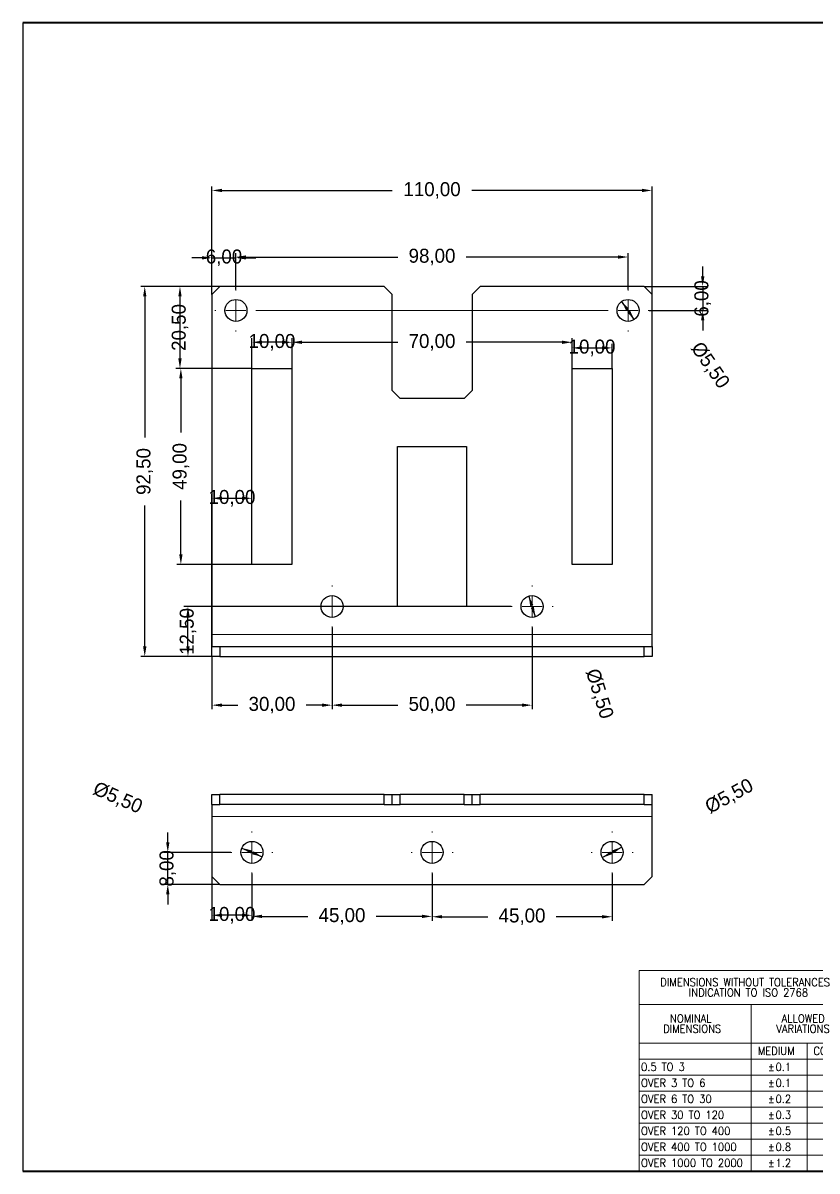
# Model space of a CAD drawing. Header units: millimetres. Extents: x 15 to 603, y 5 to 292.
# Drawn here: x 15 to 213.5, y 5 to 292 of the extents above; entities that cross this region are included whole.
import ezdxf

# ---------------------------------------------------------------- set-up
doc = ezdxf.new("R2010")
doc.units = ezdxf.units.MM
doc.header["$PDSIZE"] = -1
doc.layers.get('0').update_dxf_attribs({"true_color": 0xffffff})
doc.layers.get('Defpoints').update_dxf_attribs({"true_color": 0xffffff})
doc.styles.add('textstyle24', font='standard')
doc.styles.add('textstyle25', font='standard')
doc.styles.add('textstyle26', font='standard')
doc.styles.add('textstyle27', font='standard')
doc.styles.add('textstyle28', font='standard')
doc.styles.add('textstyle29', font='standard')
doc.styles.add('textstyle30', font='standard')
doc.styles.add('textstyle31', font='standard')
doc.styles.add('textstyle32', font='standard')
doc.styles.add('textstyle33', font='standard')
doc.styles.add('textstyle34', font='standard')
doc.styles.add('textstyle35', font='standard')
doc.styles.add('textstyle36', font='standard')
doc.styles.add('textstyle37', font='standard')
doc.styles.add('textstyle38', font='standard')
doc.styles.add('textstyle39', font='standard')
doc.styles.add('textstyle40', font='standard')
doc.styles.add('textstyle41', font='standard')
doc.styles.add('textstyle42', font='standard')
doc.styles.add('textstyle43', font='standard')
doc.styles.add('textstyle44', font='standard')
doc.styles.add('textstyle45', font='standard')
doc.styles.add('textstyle46', font='standard')
doc.styles.add('textstyle47', font='standard')
doc.styles.add('textstyle48', font='standard')
doc.styles.add('textstyle49', font='standard')
doc.styles.add('textstyle50', font='standard')
doc.styles.add('textstyle51', font='standard')
doc.styles.add('textstyle52', font='standard')
doc.styles.add('textstyle53', font='standard')
doc.styles.add('textstyle54', font='standard')
doc.styles.add('textstyle55', font='standard')
doc.styles.add('textstyle56', font='standard')
doc.styles.add('textstyle57', font='standard')
doc.styles.add('textstyle58', font='standard')
doc.styles.add('textstyle59', font='standard')
doc.styles.add('textstyle60', font='standard')
doc.styles.add('textstyle61', font='standard')
doc.styles.add('textstyle62', font='standard')
doc.styles.add('textstyle63', font='standard')
doc.styles.add('textstyle64', font='standard')
doc.styles.add('textstyle65', font='standard')
doc.styles.add('textstyle66', font='standard')
doc.dimstyles.new('QCADDimStyle', dxfattribs={"dimtxt": 3.5, "dimasz": 2.5, "dimexe": 1, "dimexo": 0, "dimgap": 1.524, "dimtad": 1, "dimtoh": 1, "dimdec": 4, "dimzin": 0, "dimdsep": 46, "dimtxsty": 'Standard', "dimcen": 0.09, "dimadec": 0, "dimazin": 0, "dimtfac": 1, "dimtdec": 4, "dimtofl": 0, "dimtmove": 0, "dimatfit": 3, "dimfxl": 1, "dimtolj": 1, "dimtzin": 0, "dimarcsym": 0})

# ---------------------------------------------------------------- blocks, each defined once
blk = doc.blocks.new('SW_TABLEANNOTATION_0')
at = {"color": 0, "linetype": 'Continuous', "lineweight": 0}
for p, q in [((0, 0), (0, -50.13)), ((56, 0), (0, 0)), ((56, -50.13), (56, 0)), ((0, -8.5), (56, -8.5)), ((28, -8.5), (28, -50.13)), ((0, -18.12), (56, -18.12)), ((42, -18.12), (42, -50.13)), ((0, -22.13), (56, -22.13)), ((0, -26.13), (56, -26.13)), ((0, -30.13), (56, -30.13)), ((0, -34.12), (56, -34.12)), ((0, -38.13), (56, -38.13)), ((0, -42.13), (56, -42.13)), ((0, -46.13), (56, -46.13)), ((0, -50.13), (56, -50.13))]:
    blk.add_line(p, q, dxfattribs=at)
at = {"color": 0, "linetype": 'Continuous', "lineweight": 0, "char_height": 2, "attachment_point": 1}
for s, insert, style in [('DIMENSIONS WITHOUT TOLERANCES', (5.31, -1.92), 'textstyle24'), ('INDICATION TO ISO 2768', (12.42, -4.51), 'textstyle25'), ('NOMINAL', (7.74, -10.99), 'textstyle26'), ('ALLOWED', (35.64, -10.99), 'textstyle28'), ('DIMENSIONS', (6.01, -13.57), 'textstyle27'), ('VARIATIONS', (34.3, -13.57), 'textstyle29'), ('MEDIUM', (29.67, -19.09), 'textstyle30'), ('COARSE', (43.58, -19.09), 'textstyle31'), ('0.5 TO 3', (0.5, -23.09), 'textstyle32'), ('%%p', (32.2, -23.09), 'textstyle33'), ('0.1', (34.11, -23.09), 'textstyle34'), ('%%p', (46.2, -23.09), 'textstyle35'), ('0.2', (48.11, -23.09), 'textstyle36'), ('OVER 3 TO 6', (0.5, -27.09), 'textstyle37'), ('%%p', (32.2, -27.09), 'textstyle38'), ('0.1', (34.11, -27.09), 'textstyle39'), ('%%p', (46.2, -27.09), 'textstyle40'), ('0.3', (48.11, -27.09), 'textstyle41'), ('OVER 6 TO 30', (0.5, -31.09), 'textstyle42'), ('%%p', (32.2, -31.09), 'textstyle43'), ('0.2', (34.11, -31.09), 'textstyle44'), ('%%p', (46.2, -31.09), 'textstyle45'), ('0.5', (48.11, -31.09), 'textstyle46'), ('OVER 30 TO 120', (0.5, -35.09), 'textstyle47'), ('%%p', (32.2, -35.09), 'textstyle48'), ('0.3', (34.11, -35.09), 'textstyle49'), ('%%p', (46.2, -35.09), 'textstyle50'), ('0.8', (48.11, -35.09), 'textstyle51'), ('OVER 120 TO 400', (0.5, -39.09), 'textstyle52'), ('%%p', (32.2, -39.09), 'textstyle53'), ('0.5', (34.11, -39.09), 'textstyle54'), ('%%p', (46.2, -39.09), 'textstyle55'), ('1.2', (48.11, -39.09), 'textstyle56'), ('OVER 400 TO 1000', (0.5, -43.09), 'textstyle57'), ('%%p', (32.2, -43.09), 'textstyle58'), ('0.8', (34.11, -43.09), 'textstyle59'), ('%%p', (47.31, -43.09), 'textstyle60'), ('2', (49.21, -43.09), 'textstyle61'), ('OVER 1000 TO 2000', (0.5, -47.09), 'textstyle62'), ('%%p', (32.2, -47.09), 'textstyle63'), ('1.2', (34.11, -47.09), 'textstyle64'), ('%%p', (47.31, -47.09), 'textstyle65'), ('3', (49.21, -47.09), 'textstyle66')]:
    blk.add_mtext(s, dxfattribs=dict(at, insert=insert, style=style))
blk = doc.blocks.new('*D35')
at = {"color": 0, "linetype": 'Continuous', "lineweight": -2}
for p, q in [((64.25, 226.13), (44.44, 226.13)), ((45.44, 223.63), (45.44, 188.41)), ((45.44, 136.13), (45.44, 171.36)), ((64.25, 133.63), (44.44, 133.63))]:
    blk.add_line(p, q, dxfattribs=at)
at = {"color": 0}
for points in [[(45.86, 223.63), (45.03, 223.63), (45.44, 226.13)], [(45.03, 136.13), (45.86, 136.13), (45.44, 133.63)]]:
    blk.add_solid(points, dxfattribs=at)
at = {"layer": 'Defpoints', "color": 0}
for p in [(45.44, 226.13), (64.25, 226.13), (64.25, 133.63)]:
    blk.add_point(p, dxfattribs=at)
at = {"color": 0, "lineweight": 0, "insert": (45.44, 179.88), "char_height": 3.5, "attachment_point": 5, "rotation": 90}
blk.add_mtext('92,50', dxfattribs=at)
blk = doc.blocks.new('*D36')
at = {"color": 0, "linetype": 'Continuous', "lineweight": -2}
for p, q in [((62.25, 224.13), (62.25, 251.13)), ((64.75, 250.13), (107.31, 250.13)), ((169.75, 250.13), (127.19, 250.13)), ((172.25, 224.13), (172.25, 251.13))]:
    blk.add_line(p, q, dxfattribs=at)
at = {"color": 0}
for points in [[(64.75, 250.55), (64.75, 249.72), (62.25, 250.13)], [(169.75, 249.72), (169.75, 250.55), (172.25, 250.13)]]:
    blk.add_solid(points, dxfattribs=at)
at = {"layer": 'Defpoints', "color": 0}
for p in [(172.25, 250.13), (62.25, 224.13), (172.25, 224.13)]:
    blk.add_point(p, dxfattribs=at)
at = {"color": 0, "lineweight": 0, "insert": (117.25, 250.13), "char_height": 3.5, "attachment_point": 5}
blk.add_mtext('110,00', dxfattribs=at)
blk = doc.blocks.new('*D37')
at = {"color": 0, "linetype": 'Continuous', "lineweight": -2}
for p, q in [((64.25, 226.13), (53.25, 226.13)), ((54.25, 223.63), (54.25, 208.13)), ((72.25, 205.63), (53.25, 205.63))]:
    blk.add_line(p, q, dxfattribs=at)
at = {"color": 0}
for points in [[(54.66, 223.63), (53.83, 223.63), (54.25, 226.13)], [(53.83, 208.13), (54.66, 208.13), (54.25, 205.63)]]:
    blk.add_solid(points, dxfattribs=at)
at = {"layer": 'Defpoints', "color": 0}
for p in [(64.25, 226.13), (54.25, 205.63), (72.25, 205.63)]:
    blk.add_point(p, dxfattribs=at)
at = {"color": 0, "lineweight": 0, "insert": (54.25, 215.88), "char_height": 3.5, "attachment_point": 5, "rotation": 90}
blk.add_mtext('20,50', dxfattribs=at)
blk = doc.blocks.new('*D38')
at = {"color": 0, "linetype": 'Continuous', "lineweight": -2}
for p, q in [((72.25, 205.63), (53.47, 205.63)), ((54.47, 203.13), (54.47, 189.66)), ((54.47, 159.13), (54.47, 172.61)), ((72.25, 156.63), (53.47, 156.63))]:
    blk.add_line(p, q, dxfattribs=at)
at = {"color": 0}
for points in [[(54.89, 203.13), (54.06, 203.13), (54.47, 205.63)], [(54.06, 159.13), (54.89, 159.13), (54.47, 156.63)]]:
    blk.add_solid(points, dxfattribs=at)
at = {"layer": 'Defpoints', "color": 0}
for p in [(54.47, 205.63), (72.25, 205.63), (72.25, 156.63)]:
    blk.add_point(p, dxfattribs=at)
at = {"color": 0, "lineweight": 0, "insert": (54.47, 181.13), "char_height": 3.5, "attachment_point": 5, "rotation": 90}
blk.add_mtext('49,00', dxfattribs=at)
blk = doc.blocks.new('*D39')
at = {"color": 0, "linetype": 'Continuous', "lineweight": -2}
for p, q in [((59.75, 233.29), (57.25, 233.29)), ((62.25, 224.13), (62.25, 234.29)), ((62.25, 233.29), (68.25, 233.29)), ((68.25, 225.38), (68.25, 234.29)), ((70.75, 233.29), (73.25, 233.29))]:
    blk.add_line(p, q, dxfattribs=at)
at = {"color": 0}
for points in [[(59.75, 232.87), (59.75, 233.7), (62.25, 233.29)], [(70.75, 233.7), (70.75, 232.87), (68.25, 233.29)]]:
    blk.add_solid(points, dxfattribs=at)
at = {"layer": 'Defpoints', "color": 0}
for p in [(68.25, 233.29), (62.25, 224.13), (68.25, 225.38)]:
    blk.add_point(p, dxfattribs=at)
at = {"color": 0, "lineweight": 0, "insert": (65.25, 233.29), "char_height": 3.5, "attachment_point": 5}
blk.add_mtext('6,00', dxfattribs=at)
blk = doc.blocks.new('*D40')
at = {"color": 0, "linetype": 'Continuous', "lineweight": -2}
for p, q in [((62.25, 133.63), (62.25, 174.18)), ((64.75, 173.18), (69.75, 173.18)), ((72.25, 156.63), (72.25, 174.18))]:
    blk.add_line(p, q, dxfattribs=at)
at = {"color": 0}
for points in [[(64.75, 173.6), (64.75, 172.77), (62.25, 173.18)], [(69.75, 172.77), (69.75, 173.6), (72.25, 173.18)]]:
    blk.add_solid(points, dxfattribs=at)
at = {"layer": 'Defpoints', "color": 0}
for p in [(72.25, 173.18), (72.25, 156.63), (62.25, 133.63)]:
    blk.add_point(p, dxfattribs=at)
at = {"color": 0, "lineweight": 0, "insert": (67.25, 173.18), "char_height": 3.5, "attachment_point": 5}
blk.add_mtext('10,00', dxfattribs=at)
blk = doc.blocks.new('*D41')
at = {"color": 0, "linetype": 'Continuous', "lineweight": -2}
for p, q in [((72.25, 205.63), (72.25, 213.17)), ((82.25, 205.63), (82.25, 213.17)), ((79.75, 212.17), (74.75, 212.17))]:
    blk.add_line(p, q, dxfattribs=at)
at = {"color": 0}
for points in [[(74.75, 212.59), (74.75, 211.76), (72.25, 212.17)], [(79.75, 211.76), (79.75, 212.59), (82.25, 212.17)]]:
    blk.add_solid(points, dxfattribs=at)
at = {"layer": 'Defpoints', "color": 0}
for p in [(72.25, 212.17), (72.25, 205.63), (82.25, 205.63)]:
    blk.add_point(p, dxfattribs=at)
at = {"color": 0, "lineweight": 0, "insert": (77.25, 212.17), "char_height": 3.5, "attachment_point": 5}
blk.add_mtext('10,00', dxfattribs=at)
blk = doc.blocks.new('*D42')
at = {"color": 0, "linetype": 'Continuous', "lineweight": -2}
for p, q in [((92.25, 140.88), (92.25, 120.46)), ((62.25, 133.63), (62.25, 120.46)), ((64.75, 121.46), (68.72, 121.46)), ((89.75, 121.46), (85.77, 121.46))]:
    blk.add_line(p, q, dxfattribs=at)
at = {"color": 0}
for points in [[(64.75, 121.88), (64.75, 121.04), (62.25, 121.46)], [(89.75, 121.04), (89.75, 121.88), (92.25, 121.46)]]:
    blk.add_solid(points, dxfattribs=at)
at = {"layer": 'Defpoints', "color": 0}
for p in [(92.25, 140.88), (62.25, 133.63), (92.25, 121.46)]:
    blk.add_point(p, dxfattribs=at)
at = {"color": 0, "lineweight": 0, "insert": (77.25, 121.46), "char_height": 3.5, "attachment_point": 5}
blk.add_mtext('30,00', dxfattribs=at)
blk = doc.blocks.new('*D43')
at = {"color": 0, "linetype": 'Continuous', "lineweight": -2}
for p, q in [((92.25, 140.88), (92.25, 120.46)), ((142.25, 140.88), (142.25, 120.46)), ((94.75, 121.46), (108.72, 121.46)), ((139.75, 121.46), (125.77, 121.46))]:
    blk.add_line(p, q, dxfattribs=at)
at = {"color": 0}
for points in [[(94.75, 121.88), (94.75, 121.04), (92.25, 121.46)], [(139.75, 121.04), (139.75, 121.88), (142.25, 121.46)]]:
    blk.add_solid(points, dxfattribs=at)
at = {"layer": 'Defpoints', "color": 0}
for p in [(92.25, 140.88), (142.25, 140.88), (142.25, 121.46)]:
    blk.add_point(p, dxfattribs=at)
at = {"color": 0, "lineweight": 0, "insert": (117.25, 121.46), "char_height": 3.5, "attachment_point": 5}
blk.add_mtext('50,00', dxfattribs=at)
blk = doc.blocks.new('*D44')
at = {"color": 0, "linetype": 'Continuous', "lineweight": -2}
for p, q in [((137, 146.13), (55.25, 146.13)), ((56.25, 136.13), (56.25, 143.63)), ((64.25, 133.63), (55.25, 133.63))]:
    blk.add_line(p, q, dxfattribs=at)
at = {"color": 0}
for points in [[(56.66, 143.63), (55.83, 143.63), (56.25, 146.13)], [(55.83, 136.13), (56.66, 136.13), (56.25, 133.63)]]:
    blk.add_solid(points, dxfattribs=at)
at = {"layer": 'Defpoints', "color": 0}
for p in [(56.25, 146.13), (137, 146.13), (64.25, 133.63)]:
    blk.add_point(p, dxfattribs=at)
at = {"color": 0, "lineweight": 0, "insert": (56.25, 139.88), "char_height": 3.5, "attachment_point": 5, "rotation": 90}
blk.add_mtext('12,50', dxfattribs=at)
blk = doc.blocks.new('*D45')
at = {"color": 0, "linetype": 'Continuous', "lineweight": -2}
for p, q in [((68.25, 225.38), (68.25, 234.49)), ((70.75, 233.49), (108.72, 233.49)), ((163.75, 233.49), (125.77, 233.49)), ((166.25, 225.38), (166.25, 234.49))]:
    blk.add_line(p, q, dxfattribs=at)
at = {"color": 0}
for points in [[(70.75, 233.9), (70.75, 233.07), (68.25, 233.49)], [(163.75, 233.07), (163.75, 233.9), (166.25, 233.49)]]:
    blk.add_solid(points, dxfattribs=at)
at = {"layer": 'Defpoints', "color": 0}
for p in [(166.25, 233.49), (68.25, 225.38), (166.25, 225.38)]:
    blk.add_point(p, dxfattribs=at)
at = {"color": 0, "lineweight": 0, "insert": (117.25, 233.49), "char_height": 3.5, "attachment_point": 5}
blk.add_mtext('98,00', dxfattribs=at)
blk = doc.blocks.new('*D46')
at = {"color": 0, "linetype": 'Continuous', "lineweight": -2}
for p, q in [((143.08, 143.51), (141.42, 148.75)), ((142.17, 146.37), (142.32, 145.89))]:
    blk.add_line(p, q, dxfattribs=at)
at = {"color": 0}
for points in [[(142.57, 146.5), (141.78, 146.24), (141.42, 148.75)], [(141.93, 145.77), (142.72, 146.02), (143.08, 143.51)]]:
    blk.add_solid(points, dxfattribs=at)
at = {"layer": 'Defpoints', "color": 0}
for p in [(141.42, 148.75), (143.08, 143.51)]:
    blk.add_point(p, dxfattribs=at)
at = {"color": 0, "lineweight": 0, "insert": (158.93, 124.26), "char_height": 3.5, "attachment_point": 5, "rotation": 287.5529}
blk.add_mtext('%%c5,50', dxfattribs=at)
blk = doc.blocks.new('*D47')
at = {"color": 0, "linetype": 'Continuous', "lineweight": -2}
for p, q in [((184.9, 228.63), (184.9, 231.13)), ((170.25, 226.13), (185.9, 226.13)), ((184.9, 226.13), (184.9, 220.13)), ((171.5, 220.13), (185.9, 220.13)), ((184.9, 217.63), (184.9, 215.13))]:
    blk.add_line(p, q, dxfattribs=at)
at = {"color": 0}
for points in [[(184.49, 228.63), (185.32, 228.63), (184.9, 226.13)], [(185.32, 217.63), (184.49, 217.63), (184.9, 220.13)]]:
    blk.add_solid(points, dxfattribs=at)
at = {"layer": 'Defpoints', "color": 0}
for p in [(170.25, 226.13), (171.5, 220.13), (184.9, 220.13)]:
    blk.add_point(p, dxfattribs=at)
at = {"color": 0, "lineweight": 0, "insert": (184.9, 223.13), "char_height": 3.5, "attachment_point": 5, "rotation": 90}
blk.add_mtext('6,00', dxfattribs=at)
blk = doc.blocks.new('*D48')
at = {"color": 0, "linetype": 'Continuous', "lineweight": -2}
for p, q in [((167.81, 217.87), (164.68, 222.39)), ((166.11, 220.34), (166.39, 219.93))]:
    blk.add_line(p, q, dxfattribs=at)
at = {"color": 0}
for points in [[(166.45, 220.57), (165.76, 220.1), (164.68, 222.39)], [(166.05, 219.69), (166.73, 220.16), (167.81, 217.87)]]:
    blk.add_solid(points, dxfattribs=at)
at = {"layer": 'Defpoints', "color": 0}
for p in [(164.68, 222.39), (167.81, 217.87)]:
    blk.add_point(p, dxfattribs=at)
at = {"color": 0, "lineweight": 0, "insert": (186.64, 206.33), "char_height": 3.5, "attachment_point": 5, "rotation": 304.735}
blk.add_mtext('%%c5,50', dxfattribs=at)
blk = doc.blocks.new('*D49')
at = {"color": 0, "linetype": 'Continuous', "lineweight": -2}
for p, q in [((152.25, 205.63), (152.25, 211.77)), ((154.75, 210.77), (159.75, 210.77)), ((162.25, 205.63), (162.25, 211.77))]:
    blk.add_line(p, q, dxfattribs=at)
at = {"color": 0}
for points in [[(154.75, 211.18), (154.75, 210.35), (152.25, 210.77)], [(159.75, 210.35), (159.75, 211.18), (162.25, 210.77)]]:
    blk.add_solid(points, dxfattribs=at)
at = {"layer": 'Defpoints', "color": 0}
for p in [(162.25, 210.77), (152.25, 205.63), (162.25, 205.63)]:
    blk.add_point(p, dxfattribs=at)
at = {"color": 0, "lineweight": 0, "insert": (157.25, 210.77), "char_height": 3.5, "attachment_point": 5}
blk.add_mtext('10,00', dxfattribs=at)
blk = doc.blocks.new('*D50')
at = {"color": 0, "linetype": 'Continuous', "lineweight": -2}
for p, q in [((82.25, 205.63), (82.25, 213.17)), ((152.25, 205.63), (152.25, 213.17)), ((84.75, 212.17), (108.72, 212.17)), ((149.75, 212.17), (125.77, 212.17))]:
    blk.add_line(p, q, dxfattribs=at)
at = {"color": 0}
for points in [[(84.75, 212.59), (84.75, 211.76), (82.25, 212.17)], [(149.75, 211.76), (149.75, 212.59), (152.25, 212.17)]]:
    blk.add_solid(points, dxfattribs=at)
at = {"layer": 'Defpoints', "color": 0}
for p in [(82.25, 212.17), (82.25, 205.63), (152.25, 205.63)]:
    blk.add_point(p, dxfattribs=at)
at = {"color": 0, "lineweight": 0, "insert": (117.25, 212.17), "char_height": 3.5, "attachment_point": 5}
blk.add_mtext('70,00', dxfattribs=at)
blk = doc.blocks.new('SW_CENTERMARKSYMBOL_1')
at = {"color": 0, "linetype": 'Continuous', "lineweight": 0}
for p, q in [((0, 5), (0, 5.25)), ((-5, 0), (-5.25, 0)), ((0, 0), (-2.5, 0)), ((0, 0), (0, 2.5)), ((0, 0), (0, -2.5)), ((0, 0), (2.5, 0)), ((5, 0), (5.25, 0)), ((0, -5), (0, -5.25))]:
    blk.add_line(p, q, dxfattribs=at)
blk = doc.blocks.new('SW_CENTERMARKSYMBOL_2')
at = {"color": 0, "linetype": 'Continuous', "lineweight": 0}
for p, q in [((0, 5), (0, 5.25)), ((-5, 0), (-5.25, 0)), ((0, 0), (-2.5, 0)), ((0, 0), (0, 2.5)), ((0, 0), (0, -2.5)), ((0, 0), (2.5, 0)), ((5, 0), (5.25, 0)), ((0, -5), (0, -5.25))]:
    blk.add_line(p, q, dxfattribs=at)
blk = doc.blocks.new('SW_CENTERMARKSYMBOL_3')
at = {"color": 0, "linetype": 'Continuous', "lineweight": 0}
for p, q in [((0, 5), (0, 5.25)), ((-5, 0), (-5.25, 0)), ((0, 0), (-2.5, 0)), ((0, 0), (0, 2.5)), ((0, 0), (0, -2.5)), ((0, 0), (2.5, 0)), ((5, 0), (5.25, 0)), ((0, -5), (0, -5.25))]:
    blk.add_line(p, q, dxfattribs=at)
blk = doc.blocks.new('SW_CENTERMARKSYMBOL_4')
at = {"color": 0, "linetype": 'Continuous', "lineweight": 0}
for p, q in [((0, 5), (0, 5.25)), ((-5, 0), (-5.25, 0)), ((0, 0), (-2.5, 0)), ((0, 0), (0, 2.5)), ((0, 0), (0, -2.5)), ((0, 0), (2.5, 0)), ((5, 0), (5.25, 0)), ((0, -5), (0, -5.25))]:
    blk.add_line(p, q, dxfattribs=at)
blk = doc.blocks.new('SW_CENTERMARKSYMBOL_5')
at = {"color": 0, "linetype": 'Continuous', "lineweight": 0}
for p, q in [((-98, 5), (-98, 5.25)), ((0, 5), (0, 5.25)), ((-98, 0), (-98, 2.5)), ((-98, 0), (-95.5, 0)), ((-5, 0), (-93, 0)), ((0, 0), (-2.5, 0)), ((0, 0), (0, 2.5)), ((0, 0), (0, -2.5)), ((0, 0), (2.5, 0)), ((5, 0), (5.25, 0)), ((-103, 0), (-103.25, 0)), ((-98, 0), (-100.5, 0)), ((-98, 0), (-98, -2.5)), ((-98, -5), (-98, -5.25)), ((0, -5), (0, -5.25))]:
    blk.add_line(p, q, dxfattribs=at)
blk = doc.blocks.new('*D51')
at = {"color": 0, "linetype": 'Continuous', "lineweight": -2}
for p, q in [((72.25, 79.41), (72.25, 67.66)), ((117.25, 79.41), (117.25, 67.66)), ((74.75, 68.66), (86.22, 68.66)), ((114.75, 68.66), (103.27, 68.66))]:
    blk.add_line(p, q, dxfattribs=at)
at = {"color": 0}
for points in [[(74.75, 69.08), (74.75, 68.24), (72.25, 68.66)], [(114.75, 68.24), (114.75, 69.08), (117.25, 68.66)]]:
    blk.add_solid(points, dxfattribs=at)
at = {"layer": 'Defpoints', "color": 0}
for p in [(72.25, 79.41), (117.25, 79.41), (72.25, 68.66)]:
    blk.add_point(p, dxfattribs=at)
at = {"color": 0, "lineweight": 0, "insert": (94.75, 68.66), "char_height": 3.5, "attachment_point": 5}
blk.add_mtext('45,00', dxfattribs=at)
blk = doc.blocks.new('*D52')
at = {"color": 0, "linetype": 'Continuous', "lineweight": -2}
for p, q in [((117.25, 79.41), (117.25, 67.57)), ((162.25, 79.41), (162.25, 67.57)), ((119.75, 68.57), (131.22, 68.57)), ((159.75, 68.57), (148.27, 68.57))]:
    blk.add_line(p, q, dxfattribs=at)
at = {"color": 0}
for points in [[(119.75, 68.98), (119.75, 68.15), (117.25, 68.57)], [(159.75, 68.15), (159.75, 68.98), (162.25, 68.57)]]:
    blk.add_solid(points, dxfattribs=at)
at = {"layer": 'Defpoints', "color": 0}
for p in [(117.25, 79.41), (162.25, 79.41), (117.25, 68.57)]:
    blk.add_point(p, dxfattribs=at)
at = {"color": 0, "lineweight": 0, "insert": (139.75, 68.57), "char_height": 3.5, "attachment_point": 5}
blk.add_mtext('45,00', dxfattribs=at)
blk = doc.blocks.new('*D53')
at = {"color": 0, "linetype": 'Continuous', "lineweight": -2}
for p, q in [((51.2, 87.16), (51.2, 89.66)), ((67, 84.66), (50.2, 84.66)), ((51.2, 76.66), (51.2, 84.66)), ((64.25, 76.66), (50.2, 76.66)), ((51.2, 74.16), (51.2, 71.66))]:
    blk.add_line(p, q, dxfattribs=at)
at = {"color": 0}
for points in [[(50.78, 87.16), (51.61, 87.16), (51.2, 84.66)], [(51.61, 74.16), (50.78, 74.16), (51.2, 76.66)]]:
    blk.add_solid(points, dxfattribs=at)
at = {"layer": 'Defpoints', "color": 0}
for p in [(51.2, 84.66), (67, 84.66), (64.25, 76.66)]:
    blk.add_point(p, dxfattribs=at)
at = {"color": 0, "lineweight": 0, "insert": (51.2, 80.66), "char_height": 3.5, "attachment_point": 5, "rotation": 90}
blk.add_mtext('8,00', dxfattribs=at)
blk = doc.blocks.new('*D54')
at = {"color": 0, "linetype": 'Continuous', "lineweight": -2}
for p, q in [((69.72, 85.75), (74.77, 83.57)), ((72.48, 84.56), (72.02, 84.76))]:
    blk.add_line(p, q, dxfattribs=at)
at = {"color": 0}
for points in [[(72.18, 85.14), (71.85, 84.38), (69.72, 85.75)], [(72.31, 84.18), (72.64, 84.94), (74.77, 83.57)]]:
    blk.add_solid(points, dxfattribs=at)
at = {"layer": 'Defpoints', "color": 0}
for p in [(69.72, 85.75), (74.77, 83.57)]:
    blk.add_point(p, dxfattribs=at)
at = {"color": 0, "lineweight": 0, "insert": (38.63, 98.14), "char_height": 3.5, "attachment_point": 5, "rotation": 336.6695}
blk.add_mtext('%%c5,50', dxfattribs=at)
blk = doc.blocks.new('*D55')
at = {"color": 0, "linetype": 'Continuous', "lineweight": -2}
for p, q in [((62.25, 78.66), (62.25, 67.94)), ((72.25, 79.41), (72.25, 67.94)), ((69.75, 68.94), (64.75, 68.94))]:
    blk.add_line(p, q, dxfattribs=at)
at = {"color": 0}
for points in [[(64.75, 69.35), (64.75, 68.52), (62.25, 68.94)], [(69.75, 68.52), (69.75, 69.35), (72.25, 68.94)]]:
    blk.add_solid(points, dxfattribs=at)
at = {"layer": 'Defpoints', "color": 0}
for p in [(62.25, 78.66), (72.25, 79.41), (62.25, 68.94)]:
    blk.add_point(p, dxfattribs=at)
at = {"color": 0, "lineweight": 0, "insert": (67.25, 68.94), "char_height": 3.5, "attachment_point": 5}
blk.add_mtext('10,00', dxfattribs=at)
blk = doc.blocks.new('*D56')
at = {"color": 0, "linetype": 'Continuous', "lineweight": -2}
for p, q in [((164.67, 85.97), (159.83, 83.35)), ((162.03, 84.54), (162.47, 84.78))]:
    blk.add_line(p, q, dxfattribs=at)
at = {"color": 0}
for points in [[(161.83, 84.91), (162.23, 84.18), (159.83, 83.35)], [(162.67, 84.41), (162.27, 85.15), (164.67, 85.97)]]:
    blk.add_solid(points, dxfattribs=at)
at = {"layer": 'Defpoints', "color": 0}
for p in [(159.83, 83.35), (164.67, 85.97)]:
    blk.add_point(p, dxfattribs=at)
at = {"color": 0, "lineweight": 0, "insert": (191.62, 98.55), "char_height": 3.5, "attachment_point": 5, "rotation": 28.4101}
blk.add_mtext('%%c5,50', dxfattribs=at)
blk = doc.blocks.new('SW_CENTERMARKSYMBOL_6')
at = {"color": 0, "linetype": 'Continuous', "lineweight": 0}
for p, q in [((0, 5), (0, 5.25)), ((-5, 0), (-5.25, 0)), ((0, 0), (-2.5, 0)), ((0, 0), (0, 2.5)), ((0, 0), (0, -2.5)), ((0, 0), (2.5, 0)), ((5, 0), (5.25, 0)), ((0, -5), (0, -5.25))]:
    blk.add_line(p, q, dxfattribs=at)
blk = doc.blocks.new('SW_CENTERMARKSYMBOL_7')
at = {"color": 0, "linetype": 'Continuous', "lineweight": 0}
for p, q in [((0, 5), (0, 5.25)), ((-5, 0), (-5.25, 0)), ((0, 0), (-2.5, 0)), ((0, 0), (0, 2.5)), ((0, 0), (0, -2.5)), ((0, 0), (2.5, 0)), ((5, 0), (5.25, 0)), ((0, -5), (0, -5.25))]:
    blk.add_line(p, q, dxfattribs=at)
blk = doc.blocks.new('SW_CENTERMARKSYMBOL_8')
at = {"color": 0, "linetype": 'Continuous', "lineweight": 0}
for p, q in [((0, 5), (0, 5.25)), ((-5, 0), (-5.25, 0)), ((0, 0), (-2.5, 0)), ((0, 0), (0, 2.5)), ((0, 0), (0, -2.5)), ((0, 0), (2.5, 0)), ((5, 0), (5.25, 0)), ((0, -5), (0, -5.25))]:
    blk.add_line(p, q, dxfattribs=at)

msp = doc.modelspace()

# ---------------------------------------------------------------- linework, layer by layer
at = {"color": 7, "linetype": 'Continuous', "lineweight": 40, "true_color": 0xffffff}
for p, q in [((415, 292), (15, 292)), ((15, 5), (415, 5))]:
    msp.add_line(p, q, dxfattribs=at)
at = {"color": 7, "linetype": 'Continuous', "lineweight": 30, "true_color": 0xffffff}
for p, q in [((15, 292), (15, 5)), ((62.248, 224.132), (64.248, 226.132)), ((62.248, 224.132), (62.248, 139.132)), ((105.248, 226.132), (64.248, 226.132)), ((105.248, 226.132), (107.248, 224.132)), ((107.248, 200.132), (107.248, 224.132)), ((127.248, 224.132), (129.248, 226.132)), ((127.248, 224.132), (127.248, 200.132)), ((170.248, 226.132), (129.248, 226.132)), ((170.248, 226.132), (172.248, 224.132)), ((172.248, 139.132), (172.248, 224.132)), ((72.248, 205.632), (82.248, 205.632)), ((72.248, 156.632), (72.248, 205.632)), ((82.248, 205.632), (82.248, 156.632)), ((152.248, 205.632), (162.248, 205.632)), ((152.248, 156.632), (152.248, 205.632)), ((162.248, 205.632), (162.248, 156.632)), ((107.248, 200.132), (109.248, 198.132)), ((125.248, 198.132), (109.248, 198.132)), ((125.248, 198.132), (127.248, 200.132)), ((108.648, 186.132), (125.848, 186.132)), ((108.648, 146.132), (108.648, 186.132)), ((125.848, 186.132), (125.848, 146.132)), ((82.248, 156.632), (72.248, 156.632)), ((162.248, 156.632), (152.248, 156.632)), ((125.848, 146.132), (108.648, 146.132)), ((62.248, 139.132), (62.248, 136.132)), ((172.248, 136.132), (172.248, 139.132)), ((62.248, 133.632), (62.248, 136.132)), ((62.248, 136.132), (64.248, 136.132)), ((64.248, 136.132), (64.248, 133.632)), ((64.248, 136.132), (170.248, 136.132)), ((170.248, 133.632), (170.248, 136.132)), ((170.248, 136.132), (172.248, 136.132)), ((172.248, 136.132), (172.248, 133.632)), ((64.248, 133.632), (62.248, 133.632)), ((64.248, 133.632), (170.248, 133.632)), ((172.248, 133.632), (170.248, 133.632)), ((62.248, 96.661), (62.248, 99.161)), ((62.248, 99.161), (64.248, 99.161)), ((64.248, 96.661), (64.248, 99.161)), ((105.248, 99.161), (64.248, 99.161)), ((105.248, 96.661), (105.248, 99.161)), ((105.248, 99.161), (107.248, 99.161)), ((107.248, 96.661), (107.248, 99.161)), ((107.248, 99.161), (109.248, 99.161)), ((109.248, 96.661), (109.248, 99.161)), ((125.248, 99.161), (109.248, 99.161)), ((125.248, 96.661), (125.248, 99.161)), ((125.248, 99.161), (127.248, 99.161)), ((127.248, 96.661), (127.248, 99.161)), ((127.248, 99.161), (129.248, 99.161)), ((129.248, 96.661), (129.248, 99.161)), ((170.248, 99.161), (129.248, 99.161)), ((170.248, 96.661), (170.248, 99.161)), ((170.248, 99.161), (172.248, 99.161)), ((172.248, 96.661), (172.248, 99.161)), ((62.248, 96.661), (64.248, 96.661)), ((62.248, 96.661), (62.248, 93.661)), ((105.248, 96.661), (64.248, 96.661)), ((105.248, 96.661), (107.248, 96.661)), ((107.248, 96.661), (109.248, 96.661)), ((125.248, 96.661), (109.248, 96.661)), ((125.248, 96.661), (127.248, 96.661)), ((127.248, 96.661), (129.248, 96.661)), ((170.248, 96.661), (129.248, 96.661)), ((170.248, 96.661), (172.248, 96.661)), ((172.248, 93.661), (172.248, 96.661)), ((62.248, 93.661), (62.248, 78.661)), ((172.248, 78.661), (172.248, 93.661)), ((62.248, 78.661), (64.248, 76.661)), ((170.248, 76.661), (172.248, 78.661)), ((64.248, 76.661), (170.248, 76.661))]:
    msp.add_line(p, q, dxfattribs=at)
at = {"color": 8, "linetype": 'Continuous', "lineweight": 0, "true_color": 0x808080}
for p, q in [((172.248, 139.132), (62.248, 139.132)), ((62.248, 93.661), (172.248, 93.661))]:
    msp.add_line(p, q, dxfattribs=at)
at = {"color": 7, "linetype": 'Continuous', "lineweight": 30, "true_color": 0xffffff}
for centre in [(68.248, 220.132), (166.248, 220.132), (92.248, 146.132), (142.248, 146.132), (72.248, 84.661), (117.248, 84.661), (162.248, 84.661)]:
    msp.add_circle(centre, 2.75, dxfattribs=at)

# ---------------------------------------------------------------- block references
at = {"color": 7, "linetype": 'Continuous', "lineweight": 0, "true_color": 0xffffff}
for name, p in [('SW_CENTERMARKSYMBOL_1', (68.248, 220.132)), ('SW_CENTERMARKSYMBOL_5', (166.248, 220.132)), ('SW_CENTERMARKSYMBOL_4', (166.248, 220.132)), ('SW_CENTERMARKSYMBOL_2', (92.248, 146.132)), ('SW_CENTERMARKSYMBOL_3', (142.248, 146.132)), ('SW_CENTERMARKSYMBOL_8', (72.248, 84.661)), ('SW_CENTERMARKSYMBOL_7', (117.248, 84.661)), ('SW_CENTERMARKSYMBOL_6', (162.248, 84.661)), ('SW_TABLEANNOTATION_0', (169, 55.125))]:
    msp.add_blockref(name, p, dxfattribs=at)

# ---------------------------------------------------------------- dimensions: what is measured, and where the dimension line sits
for base, p1, p2, picture, middle in [((172.248, 250.132), (62.248, 224.132), (172.248, 224.132), '*D36', (117.248, 250.132)), ((68.248, 233.286), (62.248, 224.132), (68.248, 225.382), '*D39', (65.248, 233.286)), ((166.248, 233.487), (68.248, 225.382), (166.248, 225.382), '*D45', (117.248, 233.487)), ((72.248, 212.173), (82.248, 205.632), (72.248, 205.632), '*D41', (77.248, 212.173)), ((82.248, 212.173), (152.248, 205.632), (82.248, 205.632), '*D50', (117.248, 212.173)), ((162.248, 210.766), (152.248, 205.632), (162.248, 205.632), '*D49', (157.248, 210.766)), ((72.248, 173.184), (62.248, 133.632), (72.248, 156.632), '*D40', (67.248, 173.184)), ((92.248, 121.458), (62.248, 133.632), (92.248, 140.882), '*D42', (77.248, 121.458)), ((142.248, 121.458), (92.248, 140.882), (142.248, 140.882), '*D43', (117.248, 121.458)), ((62.248, 68.936), (72.248, 79.411), (62.248, 78.661), '*D55', (67.248, 68.936)), ((72.248, 68.661), (117.248, 79.411), (72.248, 79.411), '*D51', (94.748, 68.661)), ((117.248, 68.566), (162.248, 79.411), (117.248, 79.411), '*D52', (139.748, 68.566))]:
    dim = msp.add_linear_dim(base=base, p1=p1, p2=p2, dimstyle='QCADDimStyle', override={"dimtxt": 3.5, "dimasz": 2.5, "dimexe": 1, "dimexo": 0, "dimgap": 1.524, "dimtad": 1, "dimdec": 2, "dimdsep": 44, "dimcen": 2.5, "dimclrd": 0, "dimclre": 0, "dimclrt": 0, "dimadec": 4, "dimtdec": 3, "dimtofl": 1, "dimtmove": 2, "dimtolj": 0}, dxfattribs=at)
    dim.commit()
    dim.dimension.update_dxf_attribs({"geometry": picture, "text_midpoint": middle, "dimtype": 160})
for base, p1, p2, picture, middle in [((184.904, 220.132), (170.248, 226.132), (171.498, 220.132), '*D47', (184.904, 223.132)), ((45.443, 226.132), (64.248, 133.632), (64.248, 226.132), '*D35', (45.443, 179.882)), ((54.248, 205.632), (64.248, 226.132), (72.248, 205.632), '*D37', (54.248, 215.882)), ((54.472, 205.632), (72.248, 156.632), (72.248, 205.632), '*D38', (54.472, 181.132)), ((56.248, 146.132), (64.248, 133.632), (136.998, 146.132), '*D44', (56.248, 139.882)), ((51.197, 84.661), (64.248, 76.661), (66.998, 84.661), '*D53', (51.197, 80.661))]:
    dim = msp.add_linear_dim(base=base, p1=p1, p2=p2, angle=90, dimstyle='QCADDimStyle', override={"dimtxt": 3.5, "dimasz": 2.5, "dimexe": 1, "dimexo": 0, "dimgap": 1.524, "dimtad": 1, "dimdec": 2, "dimdsep": 44, "dimcen": 2.5, "dimclrd": 0, "dimclre": 0, "dimclrt": 0, "dimadec": 4, "dimtdec": 3, "dimtofl": 1, "dimtmove": 2, "dimtolj": 0}, dxfattribs=at)
    dim.commit()
    dim.dimension.update_dxf_attribs({"geometry": picture, "text_midpoint": middle, "dimtype": 160})
for p1, p2, picture, middle in [((167.815, 217.872), (164.681, 222.392), '*D48', (186.637, 206.326)), ((143.077, 143.51), (141.419, 148.754), '*D46', (158.925, 124.26)), ((164.667, 85.969), (159.829, 83.353), '*D56', (191.615, 98.552)), ((69.723, 85.75), (74.773, 83.572), '*D54', (38.628, 98.139))]:
    dim = msp.add_diameter_dim_2p(p1=p1, p2=p2, dimstyle='QCADDimStyle', override={"dimtxt": 3.5, "dimasz": 2.5, "dimexe": 1, "dimexo": 0, "dimgap": 1.524, "dimtad": 1, "dimdec": 2, "dimdsep": 44, "dimcen": 2.5, "dimclrd": 0, "dimclre": 0, "dimclrt": 0, "dimadec": 4, "dimtdec": 3, "dimtofl": 1, "dimtmove": 2, "dimtolj": 0}, dxfattribs=at)
    dim.commit()
    dim.dimension.update_dxf_attribs({"geometry": picture, "text_midpoint": middle, "dimtype": 163})

doc.saveas('drawing.dxf')
